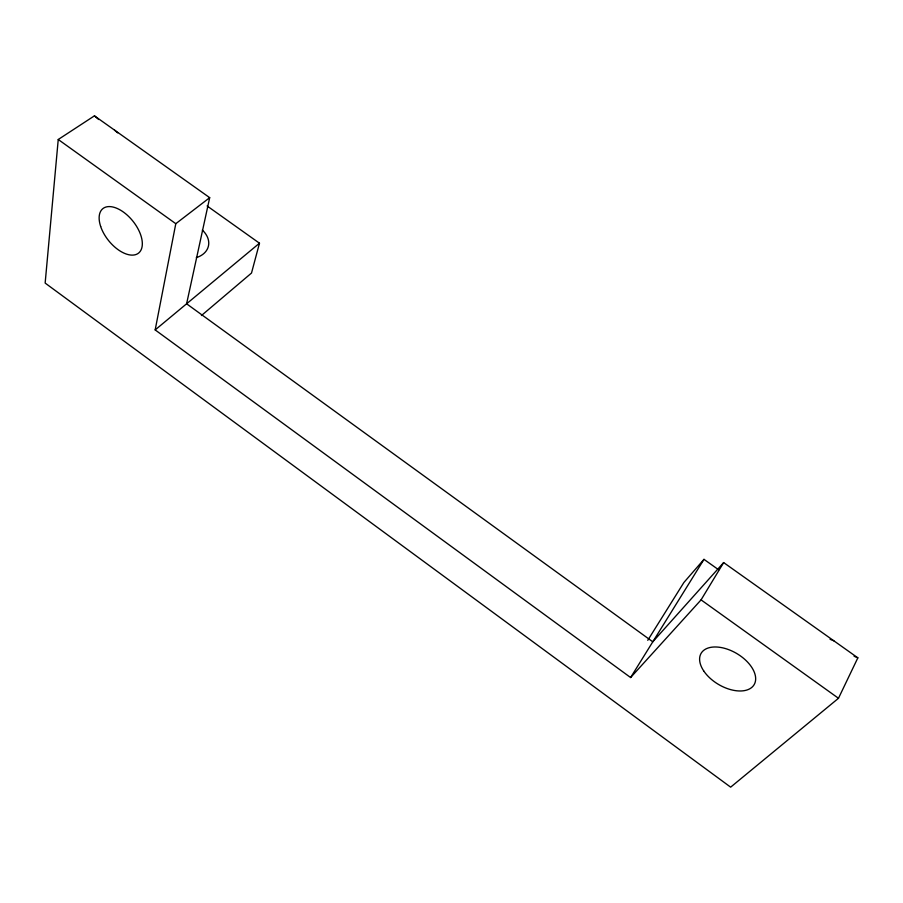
<?xml version="1.0" encoding="UTF-8"?>
<svg xmlns="http://www.w3.org/2000/svg" width="903" height="903" viewBox="0 0 903 903"><rect width="100%" height="100%" fill="white"/><g stroke="black" fill="none" stroke-linecap="round" stroke-linejoin="round"><path stroke-width="1.35" d="M58.243 139.502L45.15 283.079L730.651 787.156L838.481 698.279L857.85 657.847L723.653 562.58L652.79 641.807L186.605 303.792L209.688 197.667L94.443 115.844L58.243 139.502L175.792 223.696L155.169 329.922L630.61 677.543L701.067 599.874L723.653 562.58M207.114 205.963L259.477 243.212L251.508 273.045L201.425 315.542M630.61 677.543L703.99 559.352L718.765 569.861M647.756 640.317L683.91 582.469L703.99 559.352M155.169 329.922L259.477 243.212M175.792 223.696L209.688 197.667M830.06 639.279L833.864 640.825M854.069 656.221L857.85 657.847M701.067 599.874L838.481 698.279M94.443 115.844L98.653 119.501M114.534 130.111L117.683 132.854M202.34 230.073A25.408 18.195 13.6 0 1 196.301 257.648M703.629 670.782A30.792 17.947 30.6 0 0 752.176 687.07A30.792 17.947 30.6 0 0 727.073 649.076A30.792 17.947 30.6 0 0 703.629 670.782M100.662 226.461A28.524 15.577 51.2 0 0 137.685 253.72A28.524 15.577 51.2 0 0 123.846 212.363A28.524 15.577 51.2 0 0 100.662 226.461"/></g></svg>
